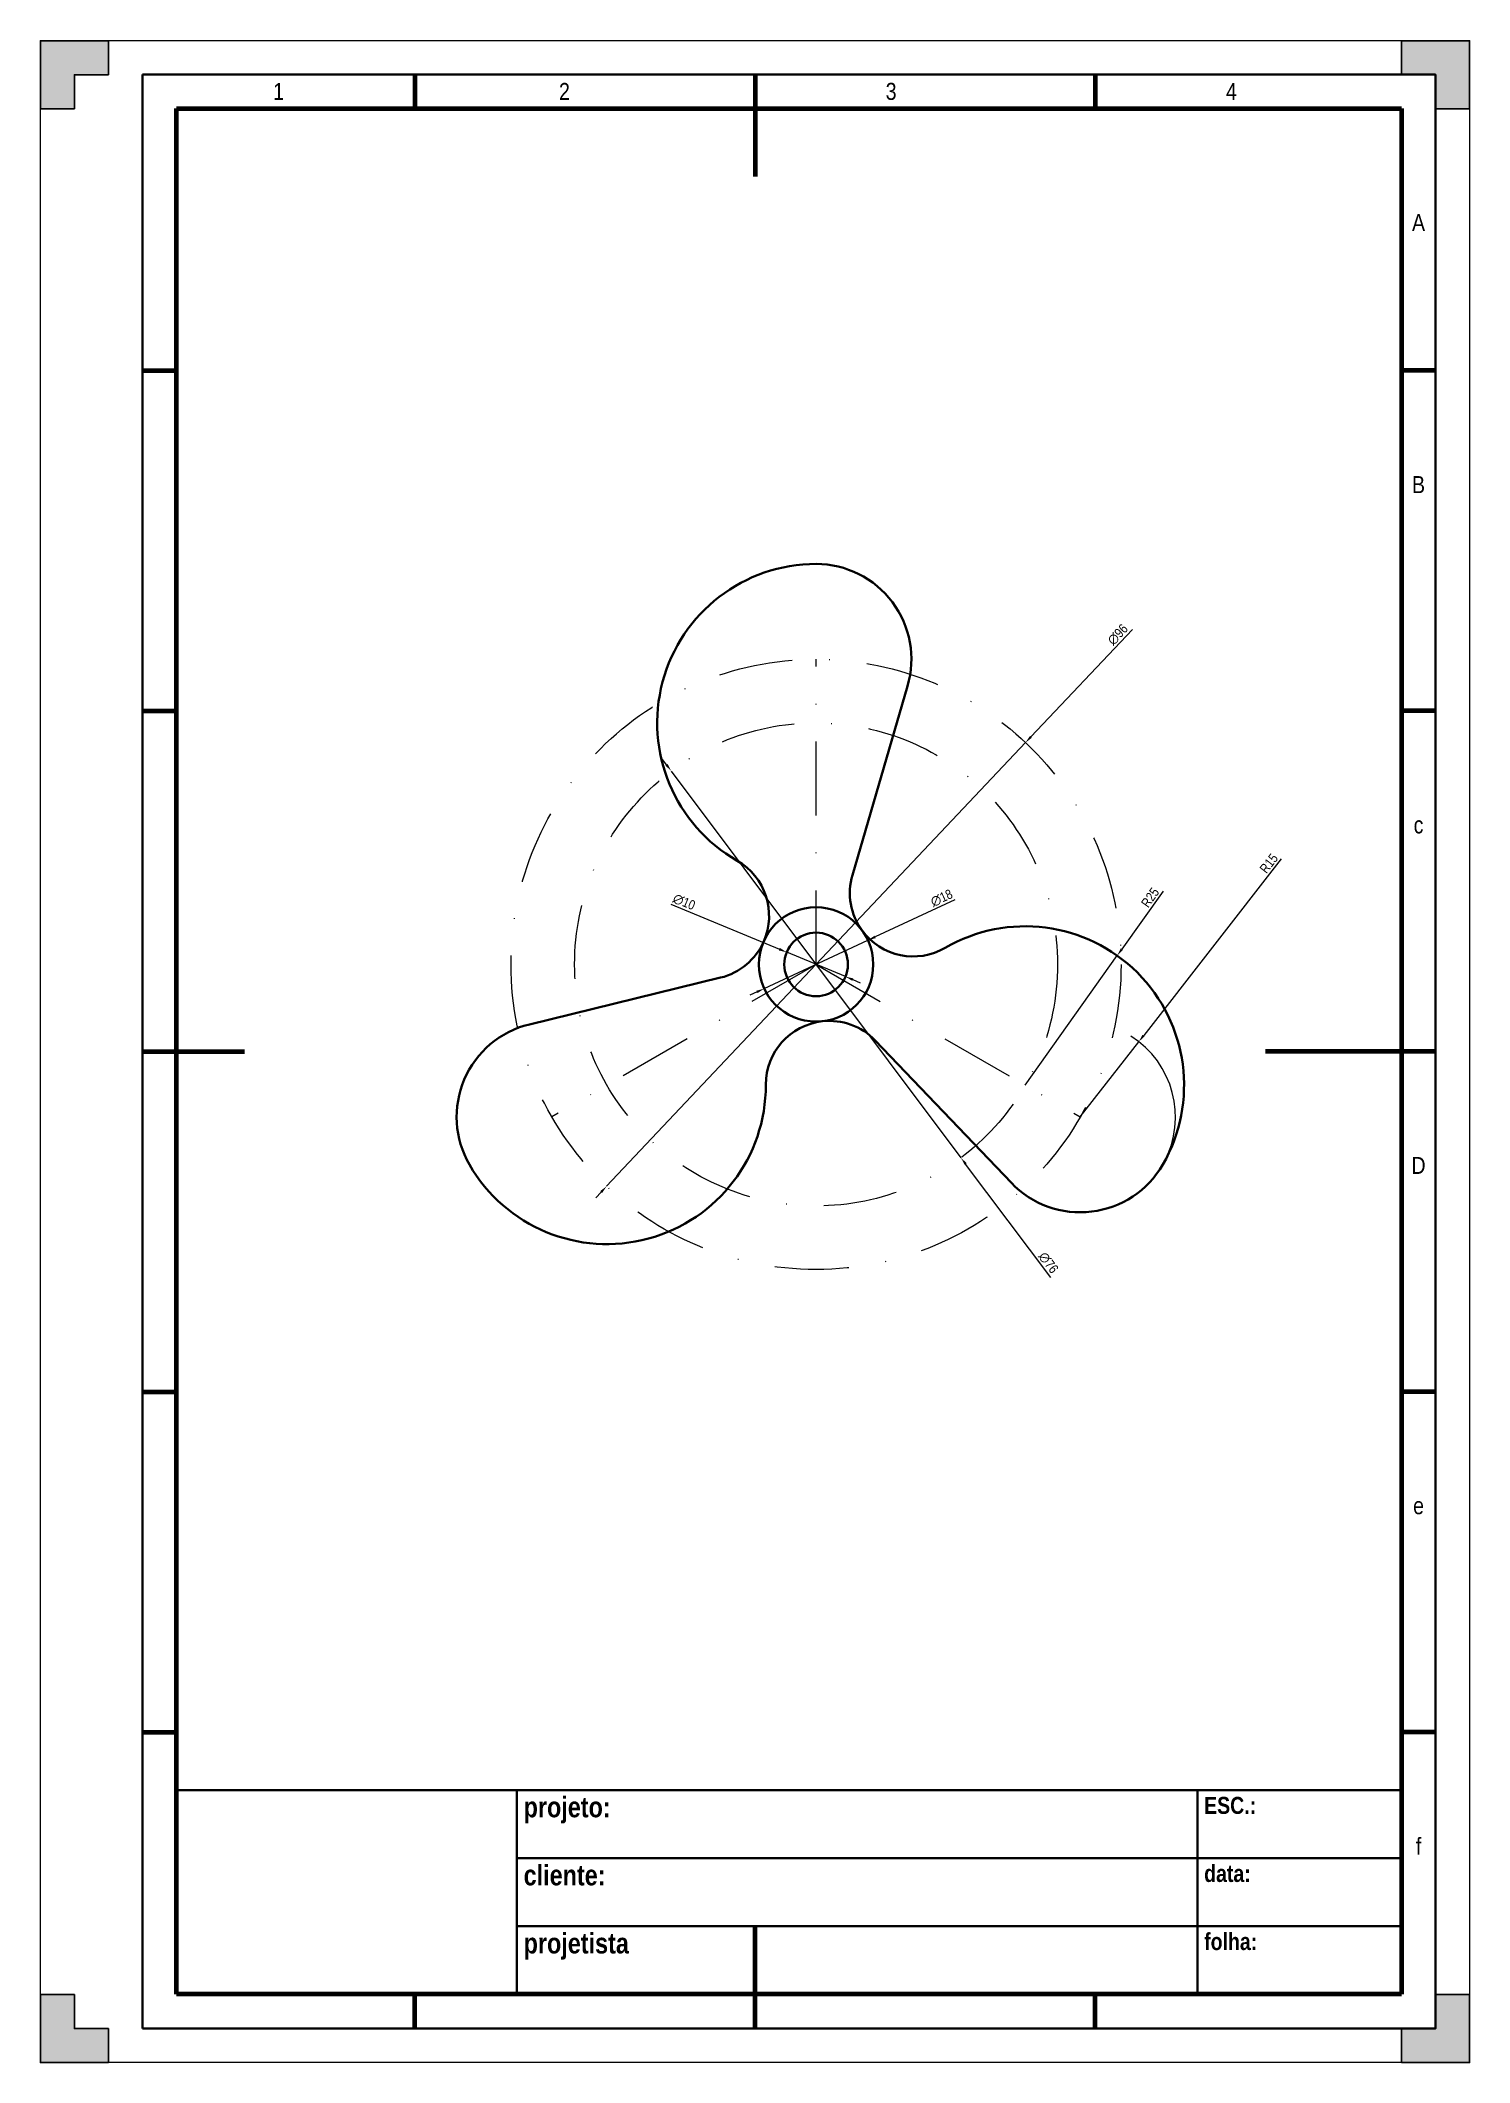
# Paper-space layout 'A4' of a CAD drawing. Header units: millimetres. Extents: x 21 to 231, y 13 to 310.
# The model-space entities are those that its viewports show. They can reach past a viewport. Long polylines and large blocks are cut down to what shows.
import ezdxf

# ---------------------------------------------------------------- set-up
doc = ezdxf.new("R2010")
doc.units = ezdxf.units.MM
doc.header["$PDMODE"] = 2
doc.linetypes.add('DASHDOTX2', pattern=[50.8, 25.4, -12.7, 0, -12.7])
for name, color, linetype, lineweight in [('Cotas', 106, 'Continuous', 18), ('Linha de folha', 106, 'Continuous', 18), ('Linha_MargemA2A3A4', 106, 'Continuous', 70), ('Linhade centro', 106, 'DASHDOTX2', 18), ('Marca_Centro', 106, 'Continuous', 70), ('Sistema_Malha', 106, 'Continuous', 35)]:
    doc.layers.add(name, color=color, linetype=linetype, lineweight=lineweight)
doc.layers.add('Marca_corte', color=7, linetype='Continuous')
doc.layers.add('texto_legenda', color=106, linetype='Continuous')
doc.styles.add('Cotas', font='technic_.ttf')
doc.styles.add('Texto legenda', font='techb___.ttf')
doc.styles.add('Texto_Malha', font='technic_.ttf')
doc.dimstyles.new('COTASABNT', dxfattribs={"dimscale": 0, "dimtxt": 3, "dimasz": 2.5, "dimexe": 3, "dimexo": 1, "dimtad": 1, "dimtxsty": 'Cotas', "dimcen": 2.5, "dimclrd": 256, "dimclre": 256, "dimclrt": 256, "dimadec": 0, "dimazin": 0, "dimtfac": 1, "dimtmove": 0, "dimatfit": 3, "dimfxl": 1, "dimlwd": -1, "dimlwe": -1, "dimarcsym": 0})

# ---------------------------------------------------------------- blocks, each defined once
blk = doc.blocks.new('*D22')
at = {"layer": 'Cotas', "transparency": 16777216}
for p, q in [((5929.72, 2879.86), (5908.09, 2852.07)), ((5898.1, 2839.25), (5907.32, 2851.09))]:
    blk.add_line(p, q, dxfattribs=at)
blk.add_arc((5898.1, 2839.25), 15, 331.9099, 57.8236, dxfattribs=at)
blk.add_solid([(5907.92, 2852.2), (5908.25, 2851.95), (5907.32, 2851.09)], dxfattribs=at)
at = {"layer": 'Defpoints', "color": 0, "transparency": 16777216}
for p in [(5907.32, 2851.09), (5898.1, 2839.25)]:
    blk.add_point(p, dxfattribs=at)
at = {"layer": 'Cotas', "transparency": 16777216, "insert": (5927.79, 2879.14), "char_height": 1.5, "attachment_point": 5, "rotation": 52.094, "style": 'Cotas'}
blk.add_mtext('R15', dxfattribs=at)
blk = doc.blocks.new('*D23')
at = {"layer": 'Cotas', "transparency": 16777216}
for p, q in [((5911.16, 2874.8), (5904.66, 2865.65)), ((5889.44, 2844.25), (5903.93, 2864.63))]:
    blk.add_line(p, q, dxfattribs=at)
blk.add_solid([(5904.49, 2865.77), (5904.83, 2865.52), (5903.93, 2864.63)], dxfattribs=at)
at = {"layer": 'Defpoints', "color": 0, "transparency": 16777216}
for p in [(5903.93, 2864.63), (5889.44, 2844.25)]:
    blk.add_point(p, dxfattribs=at)
at = {"layer": 'Cotas', "transparency": 16777216, "insert": (5909.11, 2873.77), "char_height": 1.5, "attachment_point": 5, "rotation": 54.5822, "style": 'Cotas'}
blk.add_mtext('R25', dxfattribs=at)
blk = doc.blocks.new('*D24')
at = {"layer": 'Cotas', "transparency": 16777216}
for p, q in [((5906.31, 2915.95), (5890.35, 2899.06)), ((5823.57, 2828.36), (5889.49, 2898.15)), ((5822.71, 2827.45), (5821.86, 2826.54))]:
    blk.add_line(p, q, dxfattribs=at)
for points in [[(5890.2, 2899.2), (5890.5, 2898.91), (5889.49, 2898.15)], [(5822.56, 2827.59), (5822.87, 2827.31), (5823.57, 2828.36)]]:
    blk.add_solid(points, dxfattribs=at)
at = {"layer": 'Defpoints', "color": 0, "transparency": 16777216}
for p in [(5889.49, 2898.15), (5823.57, 2828.36)]:
    blk.add_point(p, dxfattribs=at)
at = {"layer": 'Cotas', "transparency": 16777216, "insert": (5904, 2915.13), "char_height": 1.5, "attachment_point": 5, "rotation": 46.6318, "style": 'Cotas'}
blk.add_mtext('∅96', dxfattribs=at)
blk = doc.blocks.new('*D25')
at = {"layer": 'Cotas', "transparency": 16777216}
for p, q in [((5878.37, 2873.42), (5865.82, 2867.58)), ((5848.38, 2859.45), (5864.69, 2867.05)), ((5847.24, 2858.92), (5846.11, 2858.4))]:
    blk.add_line(p, q, dxfattribs=at)
blk.add_arc((5856.53, 2863.25), 9, 15.4291, 40.5306, dxfattribs=at)
for points in [[(5865.74, 2867.77), (5865.91, 2867.39), (5864.69, 2867.05)], [(5847.15, 2859.11), (5847.33, 2858.74), (5848.38, 2859.45)]]:
    blk.add_solid(points, dxfattribs=at)
at = {"layer": 'Defpoints', "color": 0, "transparency": 16777216}
for p in [(5864.69, 2867.05), (5848.38, 2859.45)]:
    blk.add_point(p, dxfattribs=at)
at = {"layer": 'Cotas', "transparency": 16777216, "insert": (5876.28, 2873.69), "char_height": 1.5, "attachment_point": 5, "rotation": 24.9784, "style": 'Cotas'}
blk.add_mtext('∅18', dxfattribs=at)
blk = doc.blocks.new('*D27')
at = {"layer": 'Cotas', "transparency": 16777216}
for p, q in [((5833.66, 2872.74), (5850.76, 2865.65)), ((5861.15, 2861.34), (5851.91, 2865.17)), ((5862.31, 2860.86), (5863.46, 2860.38))]:
    blk.add_line(p, q, dxfattribs=at)
for points in [[(5850.84, 2865.84), (5850.68, 2865.45), (5851.91, 2865.17)], [(5862.39, 2861.05), (5862.23, 2860.67), (5861.15, 2861.34)]]:
    blk.add_solid(points, dxfattribs=at)
at = {"layer": 'Defpoints', "color": 0, "transparency": 16777216}
for p in [(5851.91, 2865.17), (5861.15, 2861.34)]:
    blk.add_point(p, dxfattribs=at)
at = {"layer": 'Cotas', "transparency": 16777216, "insert": (5835.75, 2873.08), "char_height": 1.5, "attachment_point": 5, "rotation": 337.4752, "style": 'Cotas'}
blk.add_mtext('∅10', dxfattribs=at)
blk = doc.blocks.new('*D28')
at = {"layer": 'Cotas', "transparency": 16777216}
for p, q in [((5832.99, 2894.66), (5832.24, 2895.66)), ((5833.74, 2893.66), (5879.32, 2832.85)), ((5893.46, 2813.98), (5880.07, 2831.85))]:
    blk.add_line(p, q, dxfattribs=at)
for points in [[(5833.16, 2894.79), (5832.83, 2894.54), (5833.74, 2893.66)], [(5880.24, 2831.97), (5879.91, 2831.72), (5879.32, 2832.85)]]:
    blk.add_solid(points, dxfattribs=at)
at = {"layer": 'Defpoints', "color": 0, "transparency": 16777216}
for p in [(5833.74, 2893.66), (5879.32, 2832.85)]:
    blk.add_point(p, dxfattribs=at)
at = {"layer": 'Cotas', "transparency": 16777216, "insert": (5893.09, 2816.34), "char_height": 1.5, "attachment_point": 5, "rotation": 306.8511, "style": 'Cotas'}
blk.add_mtext('∅76', dxfattribs=at)

msp = doc.modelspace()

# ---------------------------------------------------------------- linework, layer by layer
at = {"layer": 'Linhade centro', "ltscale": 0.4}
for q in [(5856.534, 2911.253), (5814.964, 2839.253), (5898.103, 2839.253)]:
    msp.add_line((5856.534, 2863.253), q, dxfattribs=at)
for radius in [48, 38]:
    msp.add_circle((5856.534, 2863.253), radius, dxfattribs=at)
at = {"layer": 'Sistema_Malha'}
for p, q in [((5870.932, 2907.047), (5862.244, 2877.31)), ((5811.408, 2853.825), (5841.504, 2861.17)), ((5887.261, 2828.887), (5865.852, 2851.279))]:
    msp.add_line(p, q, dxfattribs=at)
for radius in [9, 5]:
    msp.add_circle((5856.534, 2863.253), radius, dxfattribs=at)
for centre, radius, start, end in [((5856.534, 2901.253), 25, 90, 240.1889), ((5856.534, 2911.253), 15, 343.71375, 90), ((5839.134, 2870.885), 10, 336.31788, 60.1889), ((5871.843, 2874.506), 10, 163.71375, 216.31788), ((5839.134, 2870.885), 10, 283.71375, 336.31788), ((5871.843, 2874.506), 10, 216.31788, 300.1889), ((5889.442, 2844.253), 25, 330, 120.1889), ((5814.964, 2839.253), 15, 103.71375, 210), ((5858.624, 2844.368), 10, 96.31788, 180.1889), ((5858.624, 2844.368), 10, 43.71375, 96.31788), ((5823.625, 2844.253), 25, 210, 0.1889), ((5898.103, 2839.253), 15, 223.71375, 330)]:
    msp.add_arc(centre, radius, start, end, dxfattribs=at)

# ---------------------------------------------------------------- dimensions: what is measured, and where the dimension line sits
at = {"layer": 'Cotas'}
for p1, p2, picture, middle in [((5823.573, 2828.359), (5889.494, 2898.147), '*D24', (5904.815, 2914.366)), ((5833.743, 2893.661), (5879.324, 2832.846), '*D28', (5892.199, 2815.666)), ((5861.152, 2861.338), (5851.915, 2865.168), '*D27', (5835.318, 2872.051)), ((5848.375, 2859.453), (5864.692, 2867.054), '*D25', (5876.756, 2872.674))]:
    dim = msp.add_diameter_dim_2p(p1=p1, p2=p2, dimstyle='COTASABNT', override={"dimscale": 0.5}, dxfattribs=at)
    dim.commit()
    dim.dimension.update_dxf_attribs({"geometry": picture, "text_midpoint": middle, "dimtype": 163})
for center, mpoint, picture, middle in [((5898.103, 2839.253), (5907.318, 2851.088), '*D22', (5928.641, 2878.473)), ((5889.442, 2844.253), (5903.931, 2864.627), '*D23', (5909.988, 2873.144))]:
    dim = msp.add_radius_dim(center=center, mpoint=mpoint, dimstyle='COTASABNT', override={"dimscale": 0.5}, dxfattribs=at)
    dim.commit()
    dim.dimension.update_dxf_attribs({"geometry": picture, "text_midpoint": middle, "dimtype": 164})

psp = doc.layouts.new('A4')

# ---------------------------------------------------------------- hatches: boundary and pattern name
at = {"layer": 'Marca_corte'}
h = psp.add_hatch(color=256, dxfattribs=at)
h.dxf.hatch_style = 1
h.paths.add_polyline_path([(30.66, 309.76), (20.66, 309.76), (20.66, 299.76), (25.66, 299.76), (25.66, 304.76), (30.66, 304.76)])
h.paths.add_polyline_path([(230.66, 309.76), (220.66, 309.76), (220.66, 304.81), (225.66, 304.81), (225.66, 299.76), (230.66, 299.76)])
h.paths.add_polyline_path([(230.66, 22.78), (225.66, 22.78), (225.66, 17.78), (220.66, 17.78), (220.66, 12.81), (230.66, 12.81)])
h.paths.add_polyline_path([(30.66, 17.78), (25.66, 17.78), (25.66, 22.78), (20.66, 22.78), (20.66, 12.81), (30.66, 12.81)])

# ---------------------------------------------------------------- linework, layer by layer
at = {"layer": 'Linha de folha'}
for p, q in [((20.66, 12.81), (20.66, 309.81)), ((20.66, 309.81), (230.66, 309.81)), ((230.66, 309.81), (230.66, 12.81)), ((230.66, 12.81), (20.66, 12.81))]:
    psp.add_line(p, q, dxfattribs=at)
at = {"layer": 'Linha_MargemA2A3A4'}
for p, q in [((40.66, 22.81), (40.66, 299.81)), ((40.66, 299.81), (220.66, 299.81)), ((220.66, 299.81), (220.66, 22.81)), ((220.66, 22.81), (40.66, 22.81))]:
    psp.add_line(p, q, dxfattribs=at)
at = {"layer": 'Marca_Centro'}
for p, q in [((75.66, 304.81), (75.66, 299.81)), ((125.66, 304.81), (125.66, 289.81)), ((175.66, 304.81), (175.66, 299.81)), ((35.66, 261.31), (40.66, 261.31)), ((225.66, 261.31), (220.66, 261.31)), ((35.66, 211.31), (40.66, 211.31)), ((225.66, 211.31), (220.66, 211.31)), ((35.66, 161.31), (50.66, 161.31)), ((225.66, 161.31), (200.66, 161.31)), ((35.66, 111.31), (40.66, 111.31)), ((225.66, 111.31), (220.66, 111.31)), ((35.66, 61.31), (40.66, 61.31)), ((225.66, 61.31), (220.66, 61.31)), ((125.66, 17.81), (125.66, 32.81)), ((75.66, 17.81), (75.66, 22.81)), ((175.66, 17.81), (175.66, 22.81))]:
    psp.add_line(p, q, dxfattribs=at)
at = {"layer": 'Marca_corte'}
for points in [[(20.66, 299.76), (20.66, 309.76), (30.66, 309.76), (30.66, 304.76), (25.66, 304.76), (25.66, 299.76)], [(230.66, 299.76), (230.66, 309.76), (220.66, 309.76), (220.66, 304.76), (225.66, 304.76), (225.66, 299.76)], [(30.66, 12.78), (20.66, 12.78), (20.66, 22.78), (25.66, 22.78), (25.66, 17.78), (30.66, 17.78)], [(220.66, 12.78), (230.66, 12.78), (230.66, 22.78), (225.66, 22.78), (225.66, 17.78), (220.66, 17.78)]]:
    psp.add_lwpolyline(points, close=True, dxfattribs=at)
at = {"layer": 'Sistema_Malha'}
for p, q in [((40.66, 304.81), (35.66, 304.81)), ((35.66, 304.81), (35.66, 299.81)), ((40.66, 304.81), (220.66, 304.81)), ((220.66, 304.81), (225.66, 304.81)), ((225.66, 304.81), (225.66, 299.81)), ((35.66, 22.81), (35.66, 299.81)), ((225.66, 299.81), (225.66, 22.81)), ((220.66, 52.81), (40.66, 52.81)), ((90.66, 52.81), (90.66, 22.81)), ((190.66, 22.81), (190.66, 52.81)), ((220.66, 42.81), (90.66, 42.81)), ((220.66, 32.81), (90.66, 32.81)), ((35.66, 22.81), (35.66, 17.81)), ((225.66, 22.81), (225.66, 17.81)), ((40.66, 17.81), (35.66, 17.81)), ((220.66, 17.81), (40.66, 17.81)), ((225.66, 17.81), (220.66, 17.81))]:
    psp.add_line(p, q, dxfattribs=at)

# ---------------------------------------------------------------- texts
at = {"layer": 'Sistema_Malha', "char_height": 2.5, "attachment_point": 5, "style": 'Texto_Malha'}
for s, width, heights, insert in [('1', 40, [0], (55.66, 302.31)), ('2', 40, [0], (97.66, 302.31)), ('3', 40, [0], (145.66, 302.31)), ('4', 40, [0], (195.66, 302.31)), ('A', 5, [0], (223.16, 283.06)), ('B', 5, [0], (223.16, 244.56)), ('c', 5, [0], (223.16, 194.56)), ('D', 5, [2.54], (223.16, 144.56)), ('e', 5, [0], (223.16, 94.56)), ('f', 5, [0], (223.16, 44.56))]:
    psp.add_mtext_dynamic_manual_height_columns(s, width=width, gutter_width=12.5, heights=heights, dxfattribs=dict(at, insert=insert))
at = {"layer": 'texto_legenda', "attachment_point": 1, "style": 'Texto legenda'}
for s, width, insert, char_height in [('\\pxt4;projeto:', 100, (91.66, 51.81), 3), ('ESC.:', 30, (191.66, 51.81), 2.5), ('\\pxt4;cliente:', 100, (91.66, 41.81), 3), ('data:', 30, (191.66, 41.81), 2.5), ('\\pxt4;projetista', 100, (91.66, 31.81), 3), ('folha:', 30, (191.66, 31.81), 2.5)]:
    psp.add_mtext_dynamic_manual_height_columns(s, width=width, gutter_width=12.5, heights=[0], dxfattribs=dict(at, insert=insert, char_height=char_height))

# ---------------------------------------------------------------- viewports
at = {"layer": 'Linhade centro'}
psp.add_viewport(center=(130.66, 176.31), size=(180, 247), view_center_point=(5852.277, 2865.635), view_height=264.5392, dxfattribs=at)

doc.saveas('drawing.dxf')
